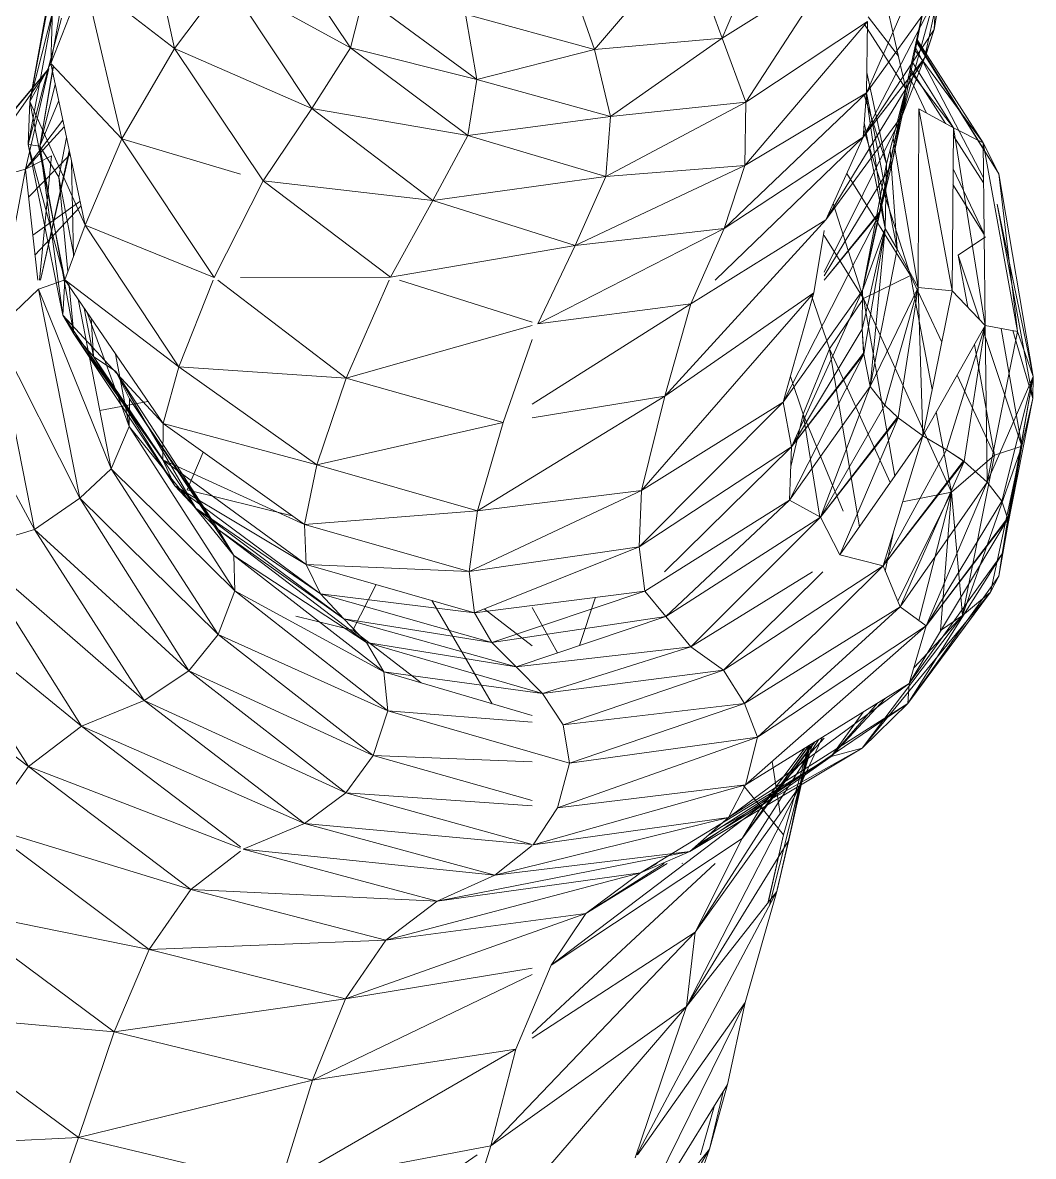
# Model space of a CAD drawing. Header units: millimetres. Extents: x -8591 to 7092, y -1621 to 14390.
# Drawn here: x -4403.46 to -4371.85, y 2694.91 to 2730.36 of the extents above; entities that cross this region are included whole.
import ezdxf

# ---------------------------------------------------------------- set-up
doc = ezdxf.new("R2010")
doc.units = ezdxf.units.MM
doc.layers.add('G-IMPT', color=8, linetype='Continuous', lineweight=9)
doc.layers.add('I-FURN', color=30, linetype='Continuous', lineweight=9)

# ---------------------------------------------------------------- blocks, each defined once
blk = doc.blocks.new('Artificial banana plant 1500mm - Family 4__C1-728657-Begane grond')
at = {"layer": 'G-IMPT'}
for p, q in [((31.182, 73), (33.502, 78.557)), ((31.182, 73), (33.502, 78.557)), ((14.052, 72.681), (13.022, 77.374)), ((14.052, 72.681), (13.022, 77.374)), ((19.552, 72.697), (17.032, 76.474)), ((19.552, 72.697), (17.032, 76.474)), ((10.182, 72.215), (10.902, 76.211)), ((10.182, 72.215), (10.902, 76.211)), ((27.182, 72.65), (30.082, 76.027)), ((27.182, 72.65), (30.082, 76.027)), ((31.182, 73), (30.082, 76.027)), ((31.182, 73), (30.082, 76.027)), ((35.692, 71.296), (37.642, 75.754)), ((35.692, 71.296), (37.642, 75.754)), ((36.812, 70.585), (38.252, 75.825)), ((36.812, 70.585), (38.252, 75.825)), ((38.252, 75.825), (37.512, 72.374)), ((38.252, 75.825), (37.512, 72.374)), ((38.252, 75.825), (37.812, 73.276)), ((38.252, 75.825), (37.812, 73.276)), ((27.182, 72.65), (26.192, 75.505)), ((27.182, 72.65), (26.192, 75.505)), ((34.632, 75.177), (31.182, 73)), ((34.632, 75.177), (31.182, 73)), ((36.922, 71.415), (36.049, 75.293)), ((36.922, 71.415), (36.049, 75.293)), ((10.262, 74.919), (9.522, 71.021)), ((10.262, 74.919), (9.522, 71.021)), ((10.262, 74.897), (9.522, 71.021)), ((10.262, 74.897), (9.522, 71.021)), ((10.262, 74.919), (10.182, 72.215)), ((10.262, 74.919), (10.182, 72.215)), ((10.182, 72.215), (11.232, 74.874)), ((10.182, 72.215), (11.232, 74.874)), ((12.402, 69.854), (11.232, 74.874)), ((12.402, 69.854), (11.232, 74.874)), ((11.232, 74.874), (14.052, 72.681)), ((11.232, 74.874), (14.052, 72.681)), ((14.052, 72.681), (15.672, 74.833)), ((14.052, 72.681), (15.672, 74.833)), ((18.342, 70.803), (15.672, 74.833)), ((18.342, 70.803), (15.672, 74.833)), ((15.672, 74.833), (19.552, 72.697)), ((15.672, 74.833), (19.552, 72.697)), ((31.922, 71), (34.227, 74.553)), ((31.922, 71), (34.227, 74.553)), ((10.132, 74.402), (9.522, 71.021)), ((10.132, 74.402), (9.522, 71.021)), ((19.552, 72.697), (19.962, 74.315)), ((19.552, 72.697), (19.962, 74.315)), ((23.502, 71.712), (19.962, 74.315)), ((23.502, 71.712), (19.962, 74.315)), ((35.592, 69.91), (37.862, 74.295)), ((35.592, 69.91), (37.862, 74.295)), ((37.862, 74.295), (35.692, 71.296)), ((37.862, 74.295), (35.692, 71.296)), ((37.542, 74.236), (36.812, 70.585)), ((37.542, 74.236), (36.812, 70.585)), ((36.922, 71.415), (37.542, 74.236)), ((36.922, 71.415), (37.542, 74.236)), ((37.862, 74.295), (37.812, 73.276)), ((37.862, 74.295), (37.812, 73.276)), ((9.472, 69.678), (10.282, 73.988)), ((9.472, 69.678), (10.282, 73.988)), ((10.282, 73.988), (9.522, 71.021)), ((10.282, 73.988), (9.522, 71.021)), ((23.502, 71.712), (23.152, 73.749)), ((23.502, 71.712), (23.152, 73.749)), ((27.182, 72.65), (23.152, 73.749)), ((27.182, 72.65), (23.152, 73.749)), ((10.512, 73.63), (9.472, 69.678)), ((10.512, 73.63), (9.472, 69.678)), ((31.892, 69.025), (35.722, 73.523)), ((31.892, 69.025), (35.722, 73.523)), ((35.722, 73.523), (31.922, 71)), ((35.722, 73.523), (31.922, 71)), ((35.617, 73.453), (36.922, 71.415)), ((35.617, 73.453), (36.922, 71.415)), ((35.692, 71.296), (35.722, 73.523)), ((35.692, 71.296), (35.722, 73.523)), ((36.692, 72.438), (35.749, 73.666)), ((36.692, 72.438), (35.749, 73.666)), ((35.592, 69.91), (37.812, 73.276)), ((35.592, 69.91), (37.812, 73.276)), ((37.512, 72.374), (37.812, 73.276)), ((37.512, 72.374), (37.812, 73.276)), ((37.812, 73.276), (37.532, 72.409)), ((37.812, 73.276), (37.532, 72.409)), ((12.402, 69.854), (14.052, 72.681)), ((12.402, 69.854), (14.052, 72.681)), ((16.822, 68.545), (14.052, 72.681)), ((16.822, 68.545), (14.052, 72.681)), ((14.052, 72.681), (18.342, 70.803)), ((14.052, 72.681), (18.342, 70.803)), ((18.342, 70.803), (19.552, 72.697)), ((18.342, 70.803), (19.552, 72.697)), ((23.222, 69.963), (19.552, 72.697)), ((23.222, 69.963), (19.552, 72.697)), ((19.552, 72.697), (23.502, 71.712)), ((19.552, 72.697), (23.502, 71.712)), ((31.182, 73), (27.182, 72.65)), ((31.182, 73), (27.182, 72.65)), ((27.692, 70.556), (31.182, 73)), ((27.692, 70.556), (31.182, 73)), ((31.922, 71), (31.182, 73)), ((31.922, 71), (31.182, 73)), ((39.354, 68.631), (37.212, 72.737)), ((39.354, 68.631), (37.212, 72.737)), ((37.247, 72.895), (39.832, 68.765)), ((37.247, 72.895), (39.832, 68.765)), ((39.832, 68.765), (37.255, 72.93)), ((39.832, 68.765), (37.255, 72.93)), ((37.265, 72.977), (39.342, 69.734)), ((37.265, 72.977), (39.342, 69.734)), ((23.502, 71.712), (27.182, 72.65)), ((23.502, 71.712), (27.182, 72.65)), ((27.692, 70.556), (27.182, 72.65)), ((27.692, 70.556), (27.182, 72.65)), ((34.422, 67.318), (37.512, 72.374)), ((34.422, 67.318), (37.512, 72.374)), ((35.592, 69.91), (37.532, 72.409)), ((35.592, 69.91), (37.532, 72.409)), ((37.512, 72.374), (35.592, 69.91)), ((37.512, 72.374), (35.592, 69.91)), ((36.812, 70.585), (37.512, 72.374)), ((36.812, 70.585), (37.512, 72.374)), ((39.342, 69.734), (37.193, 72.65)), ((39.342, 69.734), (37.193, 72.65)), ((37.512, 72.374), (37.532, 72.409)), ((37.512, 72.374), (37.532, 72.409)), ((5.962, 67.135), (10.122, 72.057)), ((5.962, 67.135), (10.122, 72.057)), ((6.712, 67.939), (10.122, 72.057)), ((6.712, 67.939), (10.122, 72.057)), ((7.552, 68.408), (10.122, 72.057)), ((7.552, 68.408), (10.122, 72.057)), ((10.122, 72.057), (9.392, 68.904)), ((10.122, 72.057), (9.392, 68.904)), ((9.522, 71.021), (10.182, 72.215)), ((9.522, 71.021), (10.182, 72.215)), ((10.262, 72.131), (9.842, 69.627)), ((10.262, 72.131), (9.842, 69.627)), ((10.261, 72.131), (9.842, 69.627)), ((10.261, 72.131), (9.842, 69.627)), ((11.252, 67.154), (10.182, 72.215)), ((11.252, 67.154), (10.182, 72.215)), ((10.182, 72.215), (12.402, 69.854)), ((10.182, 72.215), (12.402, 69.854)), ((38.412, 70.197), (37.045, 71.977)), ((38.412, 70.197), (37.045, 71.977)), ((37.064, 72.061), (38.17, 70.33)), ((37.064, 72.061), (38.17, 70.33)), ((37.113, 72.286), (38.412, 70.197)), ((37.113, 72.286), (38.412, 70.197)), ((23.222, 69.963), (23.502, 71.712)), ((23.222, 69.963), (23.502, 71.712)), ((27.692, 70.556), (23.502, 71.712)), ((27.692, 70.556), (23.502, 71.712)), ((36.322, 69.074), (35.701, 71.931)), ((36.322, 69.074), (35.701, 71.931)), ((37.575, 70.656), (37.014, 71.835)), ((37.575, 70.656), (37.014, 71.835)), ((10.321, 71.557), (9.842, 69.627)), ((10.321, 71.557), (9.842, 69.627)), ((31.242, 67.055), (35.692, 71.296)), ((31.242, 67.055), (35.692, 71.296)), ((35.692, 71.296), (31.892, 69.025)), ((35.692, 71.296), (31.892, 69.025)), ((35.572, 65.112), (36.922, 71.415)), ((35.572, 65.112), (36.922, 71.415)), ((35.592, 69.91), (35.692, 71.296)), ((35.592, 69.91), (35.692, 71.296)), ((35.673, 71.296), (36.282, 67.051)), ((35.673, 71.296), (36.282, 67.051)), ((36.652, 66.41), (35.699, 71.296)), ((36.652, 66.41), (35.699, 71.296)), ((36.112, 67.544), (36.922, 71.415)), ((36.112, 67.544), (36.922, 71.415)), ((36.322, 69.074), (36.922, 71.415)), ((36.322, 69.074), (36.922, 71.415)), ((36.482, 69.063), (36.922, 71.415)), ((36.482, 69.063), (36.922, 71.415)), ((36.922, 71.415), (36.812, 70.585)), ((36.922, 71.415), (36.812, 70.585)), ((9.472, 69.678), (9.522, 71.021)), ((9.472, 69.678), (9.522, 71.021)), ((10.622, 65.45), (9.522, 71.021)), ((10.622, 65.45), (9.522, 71.021)), ((9.522, 71.021), (11.252, 67.154)), ((9.522, 71.021), (11.252, 67.154)), ((10.429, 71.049), (9.842, 69.627)), ((10.429, 71.049), (9.842, 69.627)), ((27.542, 68.682), (31.922, 71)), ((27.542, 68.682), (31.922, 71)), ((31.922, 71), (27.692, 70.556)), ((31.922, 71), (27.692, 70.556)), ((31.892, 69.025), (31.922, 71)), ((31.892, 69.025), (31.922, 71)), ((35.609, 71.247), (36.322, 69.074)), ((35.609, 71.247), (36.322, 69.074)), ((16.822, 68.545), (18.342, 70.803)), ((16.822, 68.545), (18.342, 70.803)), ((22.132, 67.926), (18.342, 70.803)), ((22.132, 67.926), (18.342, 70.803)), ((18.342, 70.803), (23.222, 69.963)), ((18.342, 70.803), (23.222, 69.963)), ((23.222, 69.963), (27.692, 70.556)), ((23.222, 69.963), (27.692, 70.556)), ((27.542, 68.682), (27.692, 70.556)), ((27.542, 68.682), (27.692, 70.556)), ((34.366, 65.688), (36.812, 70.585)), ((34.366, 65.688), (36.812, 70.585)), ((36.812, 70.585), (34.422, 67.318)), ((36.812, 70.585), (34.422, 67.318)), ((36.482, 69.063), (36.812, 70.585)), ((36.482, 69.063), (36.812, 70.585)), ((37.332, 70.789), (37.312, 65.201)), ((37.332, 70.789), (37.312, 65.201)), ((38.412, 70.197), (37.332, 70.789)), ((38.412, 70.197), (37.332, 70.789)), ((38.372, 65.104), (37.332, 70.789)), ((38.372, 65.104), (37.332, 70.789)), ((9.392, 68.904), (10.558, 70.437)), ((9.392, 68.904), (10.558, 70.437)), ((9.392, 68.904), (10.602, 70.227)), ((9.392, 68.904), (10.602, 70.227)), ((36.282, 67.051), (35.624, 70.352)), ((36.282, 67.051), (35.624, 70.352)), ((38.412, 70.197), (38.372, 65.104)), ((38.412, 70.197), (38.372, 65.104)), ((39.342, 69.734), (38.412, 70.197)), ((39.342, 69.734), (38.412, 70.197)), ((39.402, 64.014), (38.412, 70.197)), ((39.402, 64.014), (38.412, 70.197)), ((10.432, 68.653), (10.673, 69.894)), ((10.432, 68.653), (10.673, 69.894)), ((11.252, 67.154), (12.402, 69.854)), ((11.252, 67.154), (12.402, 69.854)), ((15.292, 65.52), (12.402, 69.854)), ((15.292, 65.52), (12.402, 69.854)), ((12.402, 69.854), (16.113, 68.755)), ((12.402, 69.854), (16.113, 68.755)), ((22.132, 67.926), (23.222, 69.963)), ((22.132, 67.926), (23.222, 69.963)), ((27.542, 68.682), (23.222, 69.963)), ((27.542, 68.682), (23.222, 69.963)), ((30.965, 65.434), (35.592, 69.91)), ((30.965, 65.434), (35.592, 69.91)), ((35.592, 69.91), (31.242, 67.055)), ((35.592, 69.91), (31.242, 67.055)), ((34.422, 67.318), (35.592, 69.91)), ((34.422, 67.318), (35.592, 69.91)), ((37.072, 65.58), (35.608, 70.133)), ((37.072, 65.58), (35.608, 70.133)), ((37.312, 65.201), (36.528, 69.88)), ((37.312, 65.201), (36.528, 69.88)), ((38.41, 69.955), (39.355, 68.477)), ((38.41, 69.955), (39.355, 68.477)), ((10.562, 64.339), (9.472, 69.678)), ((10.562, 64.339), (9.472, 69.678)), ((9.842, 69.627), (9.472, 69.678)), ((9.842, 69.627), (9.472, 69.678)), ((9.472, 69.678), (10.622, 65.45)), ((9.472, 69.678), (10.622, 65.45)), ((10.432, 68.653), (9.842, 69.627)), ((10.432, 68.653), (9.842, 69.627)), ((10.902, 63.762), (9.842, 69.627)), ((10.902, 63.762), (9.842, 69.627)), ((9.842, 69.627), (10.562, 64.339)), ((9.842, 69.627), (10.562, 64.339)), ((36.434, 69.513), (36.652, 66.41)), ((36.434, 69.513), (36.652, 66.41)), ((39.832, 68.765), (39.342, 69.734)), ((39.832, 68.765), (39.342, 69.734)), ((40.422, 63.834), (39.342, 69.734)), ((40.422, 63.834), (39.342, 69.734)), ((39.342, 69.734), (39.402, 64.014)), ((39.342, 69.734), (39.402, 64.014)), ((10.202, 69.321), (9.392, 68.904)), ((10.202, 69.321), (9.392, 68.904)), ((9.487, 68.035), (10.784, 69.366)), ((9.487, 68.035), (10.784, 69.366)), ((10.202, 69.321), (9.829, 65.434)), ((10.202, 69.321), (9.829, 65.434)), ((10.761, 69.477), (9.864, 65.434)), ((10.761, 69.477), (9.864, 65.434)), ((10.769, 69.44), (9.865, 65.434)), ((10.769, 69.44), (9.865, 65.434)), ((10.832, 69.139), (10.89, 66.175)), ((10.832, 69.139), (10.89, 66.175)), ((7.552, 68.408), (9.392, 68.904)), ((7.552, 68.408), (9.392, 68.904)), ((8.442, 63.861), (9.392, 68.904)), ((8.442, 63.861), (9.392, 68.904)), ((9.392, 68.904), (9.772, 65.434)), ((9.392, 68.904), (9.772, 65.434)), ((26.582, 66.523), (31.892, 69.025)), ((26.582, 66.523), (31.892, 69.025)), ((31.892, 69.025), (27.542, 68.682)), ((31.892, 69.025), (27.542, 68.682)), ((31.242, 67.055), (31.892, 69.025)), ((31.242, 67.055), (31.892, 69.025)), ((36.482, 69.063), (34.366, 65.574)), ((36.482, 69.063), (34.366, 65.574)), ((36.322, 69.074), (35.572, 65.112)), ((36.322, 69.074), (35.572, 65.112)), ((36.482, 69.063), (36.112, 67.544)), ((36.482, 69.063), (36.112, 67.544)), ((36.482, 69.063), (36.112, 67.544)), ((36.482, 69.063), (36.132, 67.607)), ((36.482, 69.063), (36.132, 67.607)), ((36.482, 69.063), (36.132, 67.607)), ((36.282, 67.051), (36.322, 69.074)), ((36.282, 67.051), (36.322, 69.074)), ((39.372, 66.88), (38.402, 68.919)), ((39.372, 66.88), (38.402, 68.919)), ((10.905, 66.217), (10.432, 68.653)), ((10.905, 66.217), (10.432, 68.653)), ((10.432, 68.653), (10.715, 65.703)), ((10.432, 68.653), (10.715, 65.703)), ((15.292, 65.52), (16.822, 68.545)), ((15.292, 65.52), (16.822, 68.545)), ((20.802, 65.526), (16.822, 68.545)), ((20.802, 65.526), (16.822, 68.545)), ((16.822, 68.545), (22.132, 67.926)), ((16.822, 68.545), (22.132, 67.926)), ((22.132, 67.926), (27.542, 68.682)), ((22.132, 67.926), (27.542, 68.682)), ((26.582, 66.523), (27.542, 68.682)), ((26.582, 66.523), (27.542, 68.682)), ((35.076, 68.767), (37.072, 65.58)), ((35.076, 68.767), (37.072, 65.58)), ((38.398, 68.423), (39.372, 66.86)), ((38.398, 68.423), (39.372, 66.86)), ((40.912, 62.425), (39.832, 68.765)), ((40.912, 62.425), (39.832, 68.765)), ((39.832, 68.765), (40.422, 63.834)), ((39.832, 68.765), (40.422, 63.834)), ((9.617, 66.847), (11.095, 67.899)), ((9.617, 66.847), (11.095, 67.899)), ((9.686, 66.215), (11.126, 67.752)), ((9.686, 66.215), (11.126, 67.752)), ((20.802, 65.526), (22.132, 67.926)), ((20.802, 65.526), (22.132, 67.926)), ((26.582, 66.523), (22.132, 67.926)), ((26.582, 66.523), (22.132, 67.926)), ((35.602, 64.864), (34.652, 67.828)), ((35.602, 64.864), (34.652, 67.828)), ((40.892, 61.738), (39.782, 67.809)), ((40.892, 61.738), (39.782, 67.809)), ((39.782, 67.809), (40.912, 62.425)), ((39.782, 67.809), (40.912, 62.425)), ((36.112, 67.544), (33.092, 61.624)), ((36.112, 67.544), (33.092, 61.624)), ((36.132, 67.607), (34.366, 65.437)), ((36.132, 67.607), (34.366, 65.437)), ((36.112, 67.544), (34.366, 65.431)), ((36.112, 67.544), (34.366, 65.431)), ((36.112, 67.544), (35.572, 65.112)), ((36.112, 67.544), (35.572, 65.112)), ((36.112, 67.544), (36.132, 67.607)), ((36.132, 67.607), (36.112, 67.544)), ((36.132, 67.607), (36.112, 67.544)), ((10.622, 65.45), (11.252, 67.154)), ((10.622, 65.45), (11.252, 67.154)), ((14.182, 62.721), (11.252, 67.154)), ((14.182, 62.721), (11.252, 67.154)), ((11.252, 67.154), (15.292, 65.52)), ((11.252, 67.154), (15.292, 65.52)), ((25.412, 64.07), (31.242, 67.055)), ((25.412, 64.07), (31.242, 67.055)), ((31.242, 67.055), (26.582, 66.523)), ((31.242, 67.055), (26.582, 66.523)), ((29.392, 61.805), (34.422, 67.318)), ((29.392, 61.805), (34.422, 67.318)), ((34.422, 67.318), (30.202, 64.696)), ((34.422, 67.318), (30.202, 64.696)), ((30.202, 64.696), (31.242, 67.055)), ((30.202, 64.696), (31.242, 67.055)), ((36.282, 67.051), (35.562, 63.902)), ((36.282, 67.051), (35.562, 63.902)), ((36.282, 67.051), (35.572, 65.112)), ((36.282, 67.051), (35.572, 65.112)), ((36.282, 67.051), (35.612, 63.125)), ((36.282, 67.051), (35.612, 63.125)), ((35.812, 62.113), (36.282, 67.051)), ((35.812, 62.113), (36.282, 67.051)), ((36.652, 66.41), (36.282, 67.051)), ((36.652, 66.41), (36.282, 67.051)), ((34.042, 65.039), (34.366, 66.985)), ((34.042, 65.039), (34.366, 66.985)), ((34.366, 66.83), (35.602, 64.864)), ((34.366, 66.83), (35.602, 64.864)), ((38.562, 66.22), (39.412, 66.795)), ((38.562, 66.22), (39.412, 66.795)), ((20.802, 65.526), (26.582, 66.523)), ((20.802, 65.526), (26.582, 66.523)), ((25.412, 64.07), (26.582, 66.523)), ((25.412, 64.07), (26.582, 66.523)), ((36.652, 66.41), (35.812, 62.113)), ((36.652, 66.41), (35.812, 62.113)), ((37.312, 65.201), (36.652, 66.41)), ((37.312, 65.201), (36.652, 66.41)), ((38.859, 64.589), (38.562, 66.22)), ((38.859, 64.589), (38.562, 66.22)), ((38.562, 66.22), (39.238, 64.188)), ((38.562, 66.22), (39.238, 64.188)), ((9.802, 65.156), (10.596, 65.434)), ((9.802, 65.156), (10.596, 65.434)), ((10.562, 64.339), (10.621, 65.434)), ((10.562, 64.339), (10.621, 65.434)), ((13.692, 60.95), (10.622, 65.45)), ((13.692, 60.95), (10.622, 65.45)), ((10.622, 65.45), (14.182, 62.721)), ((10.622, 65.45), (14.182, 62.721)), ((10.749, 65.353), (10.902, 63.762)), ((10.749, 65.353), (10.902, 63.762)), ((14.182, 62.721), (15.258, 65.434)), ((14.182, 62.721), (15.258, 65.434)), ((19.422, 62.375), (15.405, 65.434)), ((19.422, 62.375), (15.405, 65.434)), ((16.113, 65.521), (20.802, 65.526)), ((16.113, 65.521), (20.802, 65.526)), ((19.422, 62.375), (20.762, 65.434)), ((19.422, 62.375), (20.762, 65.434)), ((25.24, 64.124), (21.091, 65.434)), ((25.24, 64.124), (21.091, 65.434)), ((35.602, 64.864), (37.072, 65.58)), ((35.602, 64.864), (37.072, 65.58)), ((37.746, 62.016), (37.072, 65.58)), ((37.746, 62.016), (37.072, 65.58)), ((37.072, 65.58), (38.046, 63.498)), ((37.072, 65.58), (38.046, 63.498)), ((8.442, 63.861), (9.802, 65.156)), ((8.442, 63.861), (9.802, 65.156)), ((11.092, 58.623), (9.802, 65.156)), ((11.092, 58.623), (9.802, 65.156)), ((9.802, 65.156), (12.072, 59.532)), ((9.802, 65.156), (12.072, 59.532)), ((28.662, 58.863), (34.042, 65.039)), ((28.662, 58.863), (34.042, 65.039)), ((34.042, 65.039), (29.392, 61.805)), ((34.042, 65.039), (29.392, 61.805)), ((35.572, 65.112), (33.092, 61.624)), ((35.572, 65.112), (33.092, 61.624)), ((33.092, 61.624), (34.042, 65.039)), ((33.092, 61.624), (34.042, 65.039)), ((33.352, 60.227), (35.572, 65.112)), ((33.352, 60.227), (35.572, 65.112)), ((34.542, 63.284), (33.968, 64.987)), ((34.542, 63.284), (33.968, 64.987)), ((35.572, 65.112), (35.562, 63.902)), ((35.572, 65.112), (35.562, 63.902)), ((37.312, 65.201), (35.812, 62.113)), ((37.312, 65.201), (35.812, 62.113)), ((37.312, 65.201), (36.272, 61.527)), ((37.312, 65.201), (36.272, 61.527)), ((37.312, 65.201), (36.682, 61.134)), ((37.312, 65.201), (36.682, 61.134)), ((38.372, 65.104), (37.312, 65.201)), ((38.372, 65.104), (37.312, 65.201)), ((37.452, 60.568), (37.312, 65.201)), ((37.452, 60.568), (37.312, 65.201)), ((38.372, 65.104), (37.452, 60.568)), ((38.372, 65.104), (37.452, 60.568)), ((39.402, 64.014), (38.372, 65.104)), ((39.402, 64.014), (38.372, 65.104)), ((12.072, 59.532), (11.038, 64.84)), ((12.072, 59.532), (11.038, 64.84)), ((11.522, 63.044), (11.227, 64.564)), ((11.522, 63.044), (11.227, 64.564)), ((25.24, 61.56), (30.202, 64.696)), ((25.24, 61.56), (30.202, 64.696)), ((30.202, 64.696), (25.412, 64.07)), ((30.202, 64.696), (25.412, 64.07)), ((29.392, 61.805), (30.202, 64.696)), ((29.392, 61.805), (30.202, 64.696)), ((34.542, 63.284), (35.602, 64.864)), ((34.542, 63.284), (35.602, 64.864)), ((36.577, 59.31), (35.602, 64.864)), ((36.577, 59.31), (35.602, 64.864)), ((35.602, 64.864), (38.352, 58.809)), ((35.602, 64.864), (38.352, 58.809)), ((10.902, 63.762), (10.562, 64.339)), ((10.902, 63.762), (10.562, 64.339)), ((13.682, 59.817), (10.562, 64.339)), ((13.682, 59.817), (10.562, 64.339)), ((10.562, 64.339), (13.692, 60.95)), ((10.562, 64.339), (13.692, 60.95)), ((11.307, 64.447), (12.632, 60.863)), ((11.307, 64.447), (12.632, 60.863)), ((11.443, 64.247), (11.522, 63.044)), ((11.443, 64.247), (11.522, 63.044)), ((9.672, 57.64), (8.442, 63.861)), ((9.672, 57.64), (8.442, 63.861)), ((8.442, 63.861), (11.092, 58.623)), ((8.442, 63.861), (11.092, 58.623)), ((19.422, 62.375), (25.24, 64.021)), ((19.422, 62.375), (25.24, 64.021)), ((33.352, 60.227), (35.562, 63.902)), ((33.352, 60.227), (35.562, 63.902)), ((35.612, 63.125), (35.562, 63.902)), ((35.612, 63.125), (35.562, 63.902)), ((35.562, 63.902), (35.602, 63.152)), ((35.562, 63.902), (35.602, 63.152)), ((39.402, 64.014), (37.452, 60.568)), ((39.402, 64.014), (37.452, 60.568)), ((39.402, 64.014), (38.192, 60.127)), ((39.402, 64.014), (38.192, 60.127)), ((39.402, 64.014), (38.752, 59.77)), ((39.402, 64.014), (38.752, 59.77)), ((39.335, 63.896), (40.552, 60.241)), ((39.335, 63.896), (40.552, 60.241)), ((40.422, 63.834), (39.402, 64.014)), ((40.422, 63.834), (39.402, 64.014)), ((39.472, 59.119), (39.402, 64.014)), ((39.472, 59.119), (39.402, 64.014)), ((40.422, 63.834), (39.472, 59.119)), ((40.422, 63.834), (39.472, 59.119)), ((40.552, 60.241), (39.911, 63.924)), ((40.552, 60.241), (39.911, 63.924)), ((40.271, 63.86), (40.892, 61.738)), ((40.271, 63.86), (40.892, 61.738)), ((40.912, 62.425), (40.422, 63.834)), ((40.912, 62.425), (40.422, 63.834)), ((14.062, 59), (10.902, 63.762)), ((14.062, 59), (10.902, 63.762)), ((11.522, 63.044), (10.902, 63.762)), ((11.522, 63.044), (10.902, 63.762)), ((10.902, 63.762), (13.682, 59.817)), ((10.902, 63.762), (13.682, 59.817)), ((24.332, 60.986), (25.24, 63.578)), ((24.332, 60.986), (25.24, 63.578)), ((12.632, 60.863), (12.208, 63.126)), ((12.632, 60.863), (12.208, 63.126)), ((33.282, 58.551), (35.612, 63.125)), ((33.282, 58.551), (35.612, 63.125)), ((33.352, 60.227), (35.602, 63.152)), ((33.352, 60.227), (35.602, 63.152)), ((35.612, 63.125), (33.352, 60.227)), ((35.612, 63.125), (33.352, 60.227)), ((33.712, 61.247), (34.542, 63.284)), ((33.712, 61.247), (34.542, 63.284)), ((35.471, 57.721), (34.542, 63.284)), ((35.471, 57.721), (34.542, 63.284)), ((34.542, 63.284), (36.437, 59.109)), ((34.542, 63.284), (36.437, 59.109)), ((35.612, 63.125), (35.602, 63.152)), ((35.612, 63.125), (35.602, 63.152)), ((35.812, 62.113), (35.612, 63.125)), ((35.812, 62.113), (35.612, 63.125)), ((39.702, 59.96), (39.07, 63.428)), ((39.702, 59.96), (39.07, 63.428)), ((12.212, 62.577), (11.522, 63.044)), ((12.212, 62.577), (11.522, 63.044)), ((14.722, 58.309), (11.522, 63.044)), ((14.722, 58.309), (11.522, 63.044)), ((11.522, 63.044), (14.062, 59)), ((11.522, 63.044), (14.062, 59)), ((6.987, 62.583), (9.672, 57.64)), ((6.987, 62.583), (9.672, 57.64)), ((12.642, 61.724), (12.212, 62.577)), ((12.642, 61.724), (12.212, 62.577)), ((15.412, 57.635), (12.212, 62.577)), ((15.412, 57.635), (12.212, 62.577)), ((12.212, 62.577), (14.722, 58.309)), ((12.212, 62.577), (14.722, 58.309)), ((13.692, 60.95), (14.182, 62.721)), ((13.692, 60.95), (14.182, 62.721)), ((18.502, 59.658), (14.182, 62.721)), ((18.502, 59.658), (14.182, 62.721)), ((14.182, 62.721), (19.422, 62.375)), ((14.182, 62.721), (19.422, 62.375)), ((33.712, 61.247), (33.313, 62.419)), ((33.712, 61.247), (33.313, 62.419)), ((38.528, 62.469), (39.702, 59.96)), ((38.528, 62.469), (39.702, 59.96)), ((40.912, 62.425), (39.472, 59.119)), ((40.912, 62.425), (39.472, 59.119)), ((40.912, 62.425), (39.932, 58.524)), ((40.912, 62.425), (39.932, 58.524)), ((39.942, 56.881), (40.912, 62.425)), ((39.942, 56.881), (40.912, 62.425)), ((40.912, 62.425), (40.112, 57.972)), ((40.912, 62.425), (40.112, 57.972)), ((40.892, 61.738), (40.912, 62.425)), ((40.892, 61.738), (40.912, 62.425)), ((18.502, 59.658), (19.422, 62.375)), ((18.502, 59.658), (19.422, 62.375)), ((24.332, 60.986), (19.422, 62.375)), ((24.332, 60.986), (19.422, 62.375)), ((35.812, 62.113), (33.282, 58.551)), ((35.812, 62.113), (33.282, 58.551)), ((34.252, 58.026), (35.812, 62.113)), ((34.252, 58.026), (35.812, 62.113)), ((35.812, 62.113), (36.272, 61.527)), ((35.812, 62.113), (36.272, 61.527)), ((12.632, 60.863), (12.642, 61.724)), ((12.632, 60.863), (12.642, 61.724)), ((15.902, 56.828), (12.642, 61.724)), ((15.902, 56.828), (12.642, 61.724)), ((12.642, 61.724), (15.412, 57.635)), ((12.642, 61.724), (15.412, 57.635)), ((23.532, 58.221), (29.392, 61.805)), ((23.532, 58.221), (29.392, 61.805)), ((29.392, 61.805), (25.24, 61.133)), ((29.392, 61.805), (25.24, 61.133)), ((28.662, 58.863), (29.392, 61.805)), ((28.662, 58.863), (29.392, 61.805)), ((40.892, 61.738), (39.942, 56.881)), ((40.892, 61.738), (39.942, 56.881)), ((40.552, 60.241), (40.892, 61.738)), ((40.552, 60.241), (40.892, 61.738)), ((11.717, 61.355), (13.222, 61.64)), ((11.717, 61.355), (13.222, 61.64)), ((28.582, 57.092), (33.092, 61.624)), ((28.582, 57.092), (33.092, 61.624)), ((33.092, 61.624), (28.662, 58.863)), ((33.092, 61.624), (28.662, 58.863)), ((33.352, 60.227), (33.092, 61.624)), ((33.352, 60.227), (33.092, 61.624)), ((34.252, 58.026), (36.272, 61.527)), ((34.252, 58.026), (36.272, 61.527)), ((36.682, 61.134), (36.272, 61.527)), ((36.682, 61.134), (36.272, 61.527)), ((36.272, 61.527), (36.662, 61.148)), ((36.272, 61.527), (36.662, 61.148)), ((18.502, 59.658), (24.332, 60.986)), ((18.502, 59.658), (24.332, 60.986)), ((23.532, 58.221), (24.332, 60.986)), ((23.532, 58.221), (24.332, 60.986)), ((33.326, 59.604), (33.712, 61.247)), ((33.326, 59.604), (33.712, 61.247)), ((34.237, 58.026), (33.712, 61.247)), ((34.237, 58.026), (33.712, 61.247)), ((33.712, 61.247), (34.969, 58.214)), ((33.712, 61.247), (34.969, 58.214)), ((34.252, 58.026), (36.662, 61.148)), ((34.252, 58.026), (36.662, 61.148)), ((36.682, 61.134), (34.252, 58.026)), ((36.682, 61.134), (34.252, 58.026)), ((34.862, 56.845), (36.682, 61.134)), ((34.862, 56.845), (36.682, 61.134)), ((36.682, 61.134), (36.662, 61.148)), ((36.682, 61.134), (36.662, 61.148)), ((37.452, 60.568), (36.682, 61.134)), ((37.452, 60.568), (36.682, 61.134)), ((38.352, 58.809), (37.877, 61.32)), ((38.352, 58.809), (37.877, 61.32)), ((12.072, 59.532), (12.632, 60.863)), ((12.072, 59.532), (12.632, 60.863)), ((15.942, 55.719), (12.632, 60.863)), ((15.942, 55.719), (12.632, 60.863)), ((12.632, 60.863), (15.902, 56.828)), ((12.632, 60.863), (15.902, 56.828)), ((13.682, 59.817), (13.692, 60.95)), ((13.682, 59.817), (13.692, 60.95)), ((18.112, 57.793), (13.692, 60.95)), ((18.112, 57.793), (13.692, 60.95)), ((13.692, 60.95), (18.502, 59.658)), ((13.692, 60.95), (18.502, 59.658)), ((37.452, 60.568), (34.862, 56.845)), ((37.452, 60.568), (34.862, 56.845)), ((36.212, 56.507), (37.452, 60.568)), ((36.212, 56.507), (37.452, 60.568)), ((37.452, 60.568), (38.192, 60.127)), ((37.452, 60.568), (38.192, 60.127)), ((14.452, 58.881), (14.944, 60.056)), ((14.452, 58.881), (14.944, 60.056)), ((33.352, 60.227), (28.582, 57.092)), ((33.352, 60.227), (28.582, 57.092)), ((29.374, 56.316), (33.352, 60.227)), ((29.374, 56.316), (33.352, 60.227)), ((33.282, 58.551), (33.352, 60.227)), ((33.282, 58.551), (33.352, 60.227)), ((36.212, 56.507), (38.192, 60.127)), ((36.212, 56.507), (38.192, 60.127)), ((38.752, 59.77), (38.192, 60.127)), ((38.752, 59.77), (38.192, 60.127)), ((38.192, 60.127), (38.732, 59.785)), ((38.192, 60.127), (38.732, 59.785)), ((38.352, 58.809), (39.702, 59.96)), ((38.352, 58.809), (39.702, 59.96)), ((38.692, 54.949), (40.552, 60.241)), ((38.692, 54.949), (40.552, 60.241)), ((39.702, 59.96), (38.692, 54.949)), ((39.702, 59.96), (38.692, 54.949)), ((40.552, 60.241), (39.572, 55.683)), ((40.552, 60.241), (39.572, 55.683)), ((39.702, 59.96), (40.552, 60.241)), ((39.702, 59.96), (40.552, 60.241)), ((40.552, 60.241), (39.832, 56.183)), ((40.552, 60.241), (39.832, 56.183)), ((40.552, 60.241), (39.942, 56.881)), ((40.552, 60.241), (39.942, 56.881)), ((14.062, 59), (13.682, 59.817)), ((14.062, 59), (13.682, 59.817)), ((18.172, 56.542), (13.682, 59.817)), ((18.172, 56.542), (13.682, 59.817)), ((13.682, 59.817), (18.112, 57.793)), ((13.682, 59.817), (18.112, 57.793)), ((18.112, 57.793), (18.502, 59.658)), ((18.112, 57.793), (18.502, 59.658)), ((23.532, 58.221), (18.502, 59.658)), ((23.532, 58.221), (18.502, 59.658)), ((36.212, 56.507), (38.732, 59.785)), ((36.212, 56.507), (38.732, 59.785)), ((38.752, 59.77), (36.212, 56.507)), ((38.752, 59.77), (36.212, 56.507)), ((36.752, 55.218), (38.752, 59.77)), ((36.752, 55.218), (38.752, 59.77)), ((38.752, 59.77), (38.732, 59.785)), ((38.752, 59.77), (38.732, 59.785)), ((39.472, 59.119), (38.752, 59.77)), ((39.472, 59.119), (38.752, 59.77)), ((11.092, 58.623), (12.072, 59.532)), ((11.092, 58.623), (12.072, 59.532)), ((15.412, 54.354), (12.072, 59.532)), ((15.412, 54.354), (12.072, 59.532)), ((12.072, 59.532), (15.942, 55.719)), ((12.072, 59.532), (15.942, 55.719)), ((14.722, 58.309), (14.062, 59)), ((14.722, 58.309), (14.062, 59)), ((18.622, 55.622), (14.062, 59)), ((18.622, 55.622), (14.062, 59)), ((14.062, 59), (18.172, 56.542)), ((14.062, 59), (18.172, 56.542)), ((14.452, 58.881), (17.731, 58.066)), ((14.452, 58.881), (17.731, 58.066)), ((23.262, 56.322), (28.662, 58.863)), ((23.262, 56.322), (28.662, 58.863)), ((28.662, 58.863), (23.532, 58.221)), ((28.662, 58.863), (23.532, 58.221)), ((28.582, 57.092), (28.662, 58.863)), ((28.582, 57.092), (28.662, 58.863)), ((39.472, 59.119), (36.752, 55.218)), ((39.472, 59.119), (36.752, 55.218)), ((37.562, 54.621), (39.472, 59.119)), ((37.562, 54.621), (39.472, 59.119)), ((39.472, 59.119), (39.932, 58.524)), ((39.472, 59.119), (39.932, 58.524)), ((9.672, 57.64), (11.092, 58.623)), ((9.672, 57.64), (11.092, 58.623)), ((14.502, 53.219), (11.092, 58.623)), ((14.502, 53.219), (11.092, 58.623)), ((11.092, 58.623), (15.412, 54.354)), ((11.092, 58.623), (15.412, 54.354)), ((33.282, 58.551), (28.762, 55.714)), ((33.282, 58.551), (28.762, 55.714)), ((29.422, 54.913), (33.282, 58.551)), ((29.422, 54.913), (33.282, 58.551)), ((34.252, 58.026), (33.282, 58.551)), ((34.252, 58.026), (33.282, 58.551)), ((36.677, 55.397), (38.352, 58.809)), ((36.677, 55.397), (38.352, 58.809)), ((36.821, 58.501), (38.352, 58.809)), ((36.821, 58.501), (38.352, 58.809)), ((37.333, 54.79), (38.352, 58.809)), ((37.333, 54.79), (38.352, 58.809)), ((37.562, 54.621), (39.932, 58.524)), ((37.562, 54.621), (39.932, 58.524)), ((38.012, 54.477), (38.352, 58.809)), ((38.012, 54.477), (38.352, 58.809)), ((38.352, 58.809), (38.692, 54.949)), ((38.352, 58.809), (38.692, 54.949)), ((40.112, 57.972), (39.932, 58.524)), ((40.112, 57.972), (39.932, 58.524)), ((39.932, 58.524), (40.102, 57.995)), ((39.932, 58.524), (40.102, 57.995)), ((15.412, 57.635), (14.722, 58.309)), ((15.412, 57.635), (14.722, 58.309)), ((19.352, 54.841), (14.722, 58.309)), ((19.352, 54.841), (14.722, 58.309)), ((14.722, 58.309), (18.622, 55.622)), ((14.722, 58.309), (18.622, 55.622)), ((18.112, 57.793), (23.532, 58.221)), ((18.112, 57.793), (23.532, 58.221)), ((23.262, 56.322), (23.532, 58.221)), ((23.262, 56.322), (23.532, 58.221)), ((18.172, 56.542), (18.112, 57.793)), ((18.172, 56.542), (18.112, 57.793)), ((23.262, 56.322), (18.112, 57.793)), ((23.262, 56.322), (18.112, 57.793)), ((34.252, 58.026), (29.422, 54.913)), ((34.252, 58.026), (29.422, 54.913)), ((30.202, 53.972), (34.252, 58.026)), ((30.202, 53.972), (34.252, 58.026)), ((34.862, 56.845), (34.252, 58.026)), ((34.862, 56.845), (34.252, 58.026)), ((37.032, 52.819), (40.112, 57.972)), ((37.032, 52.819), (40.112, 57.972)), ((37.562, 54.621), (40.102, 57.995)), ((37.562, 54.621), (40.102, 57.995)), ((40.112, 57.972), (37.562, 54.621)), ((40.112, 57.972), (37.562, 54.621)), ((39.942, 56.881), (40.112, 57.972)), ((39.942, 56.881), (40.112, 57.972)), ((40.112, 57.972), (40.102, 57.995)), ((40.112, 57.972), (40.102, 57.995)), ((7.652, 57.025), (9.672, 57.64)), ((7.652, 57.025), (9.672, 57.64)), ((13.102, 52.292), (9.672, 57.64)), ((13.102, 52.292), (9.672, 57.64)), ((9.672, 57.64), (14.502, 53.219)), ((9.672, 57.64), (14.502, 53.219)), ((15.902, 56.828), (15.412, 57.635)), ((15.902, 56.828), (15.412, 57.635)), ((20.052, 54.109), (15.412, 57.635)), ((20.052, 54.109), (15.412, 57.635)), ((15.412, 57.635), (19.352, 54.841)), ((15.412, 57.635), (19.352, 54.841)), ((36.534, 57.561), (36.283, 56.337)), ((36.534, 57.561), (36.283, 56.337)), ((28.582, 57.092), (23.262, 56.322)), ((28.582, 57.092), (23.262, 56.322)), ((23.432, 55.037), (28.582, 57.092)), ((23.432, 55.037), (28.582, 57.092)), ((28.762, 55.714), (28.582, 57.092)), ((28.762, 55.714), (28.582, 57.092)), ((11.142, 51.492), (7.652, 57.025)), ((11.142, 51.492), (7.652, 57.025)), ((7.652, 57.025), (13.102, 52.292)), ((7.652, 57.025), (13.102, 52.292)), ((15.942, 55.719), (15.902, 56.828)), ((15.942, 55.719), (15.902, 56.828)), ((20.602, 53.183), (15.902, 56.828)), ((20.602, 53.183), (15.902, 56.828)), ((15.902, 56.828), (20.052, 54.109)), ((15.902, 56.828), (20.052, 54.109)), ((36.212, 56.507), (34.862, 56.845)), ((36.212, 56.507), (34.862, 56.845)), ((36.992, 52.197), (39.942, 56.881)), ((36.992, 52.197), (39.942, 56.881)), ((39.942, 56.881), (37.032, 52.819)), ((39.942, 56.881), (37.032, 52.819)), ((39.942, 56.881), (39.832, 56.183)), ((39.942, 56.881), (39.832, 56.183)), ((18.622, 55.622), (18.172, 56.542)), ((18.622, 55.622), (18.172, 56.542)), ((23.432, 55.037), (18.172, 56.542)), ((23.432, 55.037), (18.172, 56.542)), ((18.172, 56.542), (23.262, 56.322)), ((18.172, 56.542), (23.262, 56.322)), ((36.212, 56.507), (31.222, 53.243)), ((36.212, 56.507), (31.222, 53.243)), ((31.882, 52.197), (36.212, 56.507)), ((31.882, 52.197), (36.212, 56.507)), ((36.752, 55.218), (36.212, 56.507)), ((36.752, 55.218), (36.212, 56.507)), ((23.432, 55.037), (23.262, 56.322)), ((23.432, 55.037), (23.262, 56.322)), ((34.003, 56.316), (30.202, 53.972)), ((34.003, 56.316), (30.202, 53.972)), ((31.222, 53.243), (34.327, 56.316)), ((31.222, 53.243), (34.327, 56.316)), ((36.992, 52.197), (39.832, 56.183)), ((36.992, 52.197), (39.832, 56.183)), ((39.572, 55.683), (39.832, 56.183)), ((39.572, 55.683), (39.832, 56.183)), ((39.832, 56.183), (39.582, 55.701)), ((39.832, 56.183), (39.582, 55.701)), ((15.412, 54.354), (15.942, 55.719)), ((15.412, 54.354), (15.942, 55.719)), ((20.722, 51.966), (15.942, 55.719)), ((20.722, 51.966), (15.942, 55.719)), ((15.942, 55.719), (20.602, 53.183)), ((15.942, 55.719), (20.602, 53.183)), ((19.632, 54.489), (20.357, 55.917)), ((19.632, 54.489), (20.357, 55.917)), ((28.762, 55.714), (23.432, 55.037)), ((28.762, 55.714), (23.432, 55.037)), ((23.972, 54.105), (28.762, 55.714)), ((23.972, 54.105), (28.762, 55.714)), ((29.422, 54.913), (28.762, 55.714)), ((29.422, 54.913), (28.762, 55.714)), ((35.562, 50.797), (39.572, 55.683)), ((35.562, 50.797), (39.572, 55.683)), ((36.992, 52.197), (39.582, 55.701)), ((36.992, 52.197), (39.582, 55.701)), ((39.572, 55.683), (36.992, 52.197)), ((39.572, 55.683), (36.992, 52.197)), ((38.692, 54.949), (39.572, 55.683)), ((38.692, 54.949), (39.572, 55.683)), ((39.572, 55.683), (39.582, 55.701)), ((39.572, 55.683), (39.582, 55.701)), ((9.482, 50.227), (6.032, 55.643)), ((9.482, 50.227), (6.032, 55.643)), ((6.032, 55.643), (11.142, 51.492)), ((6.032, 55.643), (11.142, 51.492)), ((19.352, 54.841), (18.622, 55.622)), ((19.352, 54.841), (18.622, 55.622)), ((23.972, 54.105), (18.622, 55.622)), ((23.972, 54.105), (18.622, 55.622)), ((18.622, 55.622), (23.432, 55.037)), ((18.622, 55.622), (23.432, 55.037)), ((23.988, 52.187), (22.099, 55.419)), ((23.988, 52.187), (22.099, 55.419)), ((26.717, 54.011), (27.219, 55.518)), ((26.717, 54.011), (27.219, 55.518)), ((23.972, 54.105), (23.432, 55.037)), ((23.972, 54.105), (23.432, 55.037)), ((23.737, 55.159), (25.24, 54)), ((23.737, 55.159), (25.24, 54)), ((26.029, 53.781), (25.24, 55.195)), ((26.029, 53.781), (25.24, 55.195)), ((36.752, 55.218), (31.882, 52.197)), ((36.752, 55.218), (31.882, 52.197)), ((32.282, 51.147), (36.752, 55.218)), ((32.282, 51.147), (36.752, 55.218)), ((37.562, 54.621), (36.752, 55.218)), ((37.562, 54.621), (36.752, 55.218)), ((17.848, 54.931), (19.632, 54.489)), ((17.848, 54.931), (19.632, 54.489)), ((20.052, 54.109), (19.352, 54.841)), ((20.052, 54.109), (19.352, 54.841)), ((24.732, 53.348), (19.352, 54.841)), ((24.732, 53.348), (19.352, 54.841)), ((19.352, 54.841), (23.972, 54.105)), ((19.352, 54.841), (23.972, 54.105)), ((29.422, 54.913), (23.972, 54.105)), ((29.422, 54.913), (23.972, 54.105)), ((24.732, 53.348), (29.422, 54.913)), ((24.732, 53.348), (29.422, 54.913)), ((30.202, 53.972), (29.422, 54.913)), ((30.202, 53.972), (29.422, 54.913)), ((31.912, 49.655), (37.562, 54.621)), ((31.912, 49.655), (37.562, 54.621)), ((37.562, 54.621), (32.282, 51.147)), ((37.562, 54.621), (32.282, 51.147)), ((38.692, 54.949), (35.562, 50.797)), ((38.692, 54.949), (35.562, 50.797)), ((37.032, 52.819), (37.562, 54.621)), ((37.032, 52.819), (37.562, 54.621)), ((37.18, 53.322), (38.692, 54.949)), ((37.18, 53.322), (38.692, 54.949)), ((38.012, 54.477), (38.692, 54.949)), ((38.012, 54.477), (38.692, 54.949)), ((14.502, 53.219), (15.412, 54.354)), ((14.502, 53.219), (15.412, 54.354)), ((20.262, 50.57), (15.412, 54.354)), ((20.262, 50.57), (15.412, 54.354)), ((15.412, 54.354), (20.722, 51.966)), ((15.412, 54.354), (20.722, 51.966)), ((19.632, 54.489), (21.763, 52.842)), ((19.632, 54.489), (21.763, 52.842)), ((4.662, 53.898), (9.482, 50.227)), ((4.662, 53.898), (9.482, 50.227)), ((20.602, 53.183), (20.052, 54.109)), ((20.602, 53.183), (20.052, 54.109)), ((25.562, 52.505), (20.052, 54.109)), ((25.562, 52.505), (20.052, 54.109)), ((20.052, 54.109), (24.732, 53.348)), ((20.052, 54.109), (24.732, 53.348)), ((24.732, 53.348), (23.972, 54.105)), ((24.732, 53.348), (23.972, 54.105)), ((30.202, 53.972), (24.732, 53.348)), ((30.202, 53.972), (24.732, 53.348)), ((25.562, 52.505), (30.202, 53.972)), ((25.562, 52.505), (30.202, 53.972)), ((31.222, 53.243), (30.202, 53.972)), ((31.222, 53.243), (30.202, 53.972)), ((13.102, 52.292), (14.502, 53.219)), ((13.102, 52.292), (14.502, 53.219)), ((19.412, 49.408), (14.502, 53.219)), ((19.412, 49.408), (14.502, 53.219)), ((14.502, 53.219), (20.262, 50.57)), ((14.502, 53.219), (20.262, 50.57)), ((20.722, 51.966), (20.602, 53.183)), ((20.722, 51.966), (20.602, 53.183)), ((25.24, 51.819), (20.602, 53.183)), ((25.24, 51.819), (20.602, 53.183)), ((20.602, 53.183), (25.562, 52.505)), ((20.602, 53.183), (25.562, 52.505)), ((25.562, 52.505), (24.732, 53.348)), ((25.562, 52.505), (24.732, 53.348)), ((31.222, 53.243), (25.562, 52.505)), ((31.222, 53.243), (25.562, 52.505)), ((26.202, 51.535), (31.222, 53.243)), ((26.202, 51.535), (31.222, 53.243)), ((31.882, 52.197), (31.222, 53.243)), ((31.882, 52.197), (31.222, 53.243)), ((26.202, 51.535), (25.562, 52.505)), ((26.202, 51.535), (25.562, 52.505)), ((31.382, 48.634), (37.032, 52.819)), ((31.382, 48.634), (37.032, 52.819)), ((37.032, 52.819), (31.912, 49.655)), ((37.032, 52.819), (31.912, 49.655)), ((36.992, 52.197), (37.032, 52.819)), ((36.992, 52.197), (37.032, 52.819)), ((11.142, 51.492), (13.102, 52.292)), ((11.142, 51.492), (13.102, 52.292)), ((18.112, 48.45), (13.102, 52.292)), ((18.112, 48.45), (13.102, 52.292)), ((13.102, 52.292), (19.412, 49.408)), ((13.102, 52.292), (19.412, 49.408)), ((31.882, 52.197), (26.202, 51.535)), ((31.882, 52.197), (26.202, 51.535)), ((26.402, 50.328), (31.882, 52.197)), ((26.402, 50.328), (31.882, 52.197)), ((30.172, 47.565), (36.992, 52.197)), ((30.172, 47.565), (36.992, 52.197)), ((36.992, 52.197), (31.382, 48.634)), ((36.992, 52.197), (31.382, 48.634)), ((32.282, 51.147), (31.882, 52.197)), ((32.282, 51.147), (31.882, 52.197)), ((34.592, 50.539), (36.28, 52.354)), ((34.592, 50.539), (36.28, 52.354)), ((36.039, 52.205), (34.592, 50.539)), ((36.039, 52.205), (34.592, 50.539)), ((35.562, 50.797), (36.992, 52.197)), ((35.562, 50.797), (36.992, 52.197)), ((20.262, 50.57), (20.722, 51.966)), ((20.262, 50.57), (20.722, 51.966)), ((26.402, 50.328), (20.722, 51.966)), ((26.402, 50.328), (20.722, 51.966)), ((20.722, 51.966), (25.24, 51.611)), ((20.722, 51.966), (25.24, 51.611)), ((35.591, 51.928), (34.592, 50.539)), ((35.591, 51.928), (34.592, 50.539)), ((35.577, 51.92), (34.592, 50.539)), ((35.577, 51.92), (34.592, 50.539)), ((9.482, 50.227), (11.142, 51.492)), ((9.482, 50.227), (11.142, 51.492)), ((16.113, 47.711), (11.142, 51.492)), ((16.113, 47.711), (11.142, 51.492)), ((11.142, 51.492), (18.112, 48.45)), ((11.142, 51.492), (18.112, 48.45)), ((26.402, 50.328), (26.202, 51.535)), ((26.402, 50.328), (26.202, 51.535)), ((26.032, 48.936), (32.282, 51.147)), ((26.032, 48.936), (32.282, 51.147)), ((32.282, 51.147), (26.402, 50.328)), ((32.282, 51.147), (26.402, 50.328)), ((30.332, 45.047), (34.188, 51.061)), ((30.332, 45.047), (34.188, 51.061)), ((31.912, 49.655), (32.282, 51.147)), ((31.912, 49.655), (32.282, 51.147)), ((34.366, 51.114), (32.442, 49.028)), ((34.366, 51.114), (32.442, 49.028)), ((33.612, 49.612), (34.321, 51.144)), ((33.612, 49.612), (34.321, 51.144)), ((35.562, 50.797), (30.172, 47.565)), ((35.562, 50.797), (30.172, 47.565)), ((30.82, 48.138), (35.562, 50.797)), ((30.82, 48.138), (35.562, 50.797)), ((34.074, 50.991), (31.802, 47.976)), ((34.074, 50.991), (31.802, 47.976)), ((31.802, 47.976), (34.061, 50.983)), ((31.802, 47.976), (34.061, 50.983)), ((31.802, 47.976), (33.901, 50.884)), ((31.802, 47.976), (33.901, 50.884)), ((31.802, 47.976), (33.893, 50.879)), ((31.802, 47.976), (33.893, 50.879)), ((33.768, 50.802), (32.442, 49.028)), ((33.768, 50.802), (32.442, 49.028)), ((32.664, 45.889), (33.918, 50.895)), ((32.664, 45.889), (33.918, 50.895)), ((32.892, 46.317), (33.936, 50.906)), ((32.892, 46.317), (33.936, 50.906)), ((33.102, 48.092), (33.892, 50.879)), ((33.102, 48.092), (33.892, 50.879)), ((33.262, 47.919), (33.937, 50.906)), ((33.262, 47.919), (33.937, 50.906)), ((33.612, 49.612), (34.012, 50.953)), ((33.612, 49.612), (34.012, 50.953)), ((33.924, 50.898), (33.612, 49.612)), ((33.924, 50.898), (33.612, 49.612)), ((33.893, 50.879), (33.612, 49.612)), ((33.893, 50.879), (33.612, 49.612)), ((34.592, 50.539), (35.562, 50.797)), ((34.592, 50.539), (35.562, 50.797)), ((19.412, 49.408), (20.262, 50.57)), ((19.412, 49.408), (20.262, 50.57)), ((25.24, 49.161), (20.262, 50.57)), ((25.24, 49.161), (20.262, 50.57)), ((20.262, 50.57), (25.24, 50.373)), ((20.262, 50.57), (25.24, 50.373)), ((34.592, 50.539), (28.622, 46.905)), ((34.592, 50.539), (28.622, 46.905)), ((30.783, 48.105), (34.592, 50.539)), ((30.783, 48.105), (34.592, 50.539)), ((32.442, 49.028), (34.592, 50.539)), ((32.442, 49.028), (34.592, 50.539)), ((32.997, 48.757), (32.741, 50.384)), ((32.997, 48.757), (32.741, 50.384)), ((8.142, 48.344), (9.482, 50.227)), ((8.142, 48.344), (9.482, 50.227)), ((14.562, 46.382), (9.482, 50.227)), ((14.562, 46.382), (9.482, 50.227)), ((9.482, 50.227), (16.113, 47.677)), ((9.482, 50.227), (16.113, 47.677)), ((26.032, 48.936), (26.402, 50.328)), ((26.032, 48.936), (26.402, 50.328)), ((25.272, 47.78), (31.912, 49.655)), ((25.272, 47.78), (31.912, 49.655)), ((31.912, 49.655), (26.032, 48.936)), ((31.912, 49.655), (26.032, 48.936)), ((31.382, 48.634), (31.912, 49.655)), ((31.382, 48.634), (31.912, 49.655)), ((31.842, 49.647), (33.102, 48.092)), ((31.842, 49.647), (33.102, 48.092)), ((18.112, 48.45), (19.412, 49.408)), ((18.112, 48.45), (19.412, 49.408)), ((25.24, 47.789), (19.412, 49.408)), ((25.24, 47.789), (19.412, 49.408)), ((19.412, 49.408), (25.24, 48.993)), ((19.412, 49.408), (25.24, 48.993)), ((30.062, 42.722), (33.612, 49.612)), ((30.062, 42.722), (33.612, 49.612)), ((33.612, 49.612), (30.332, 45.047)), ((33.612, 49.612), (30.332, 45.047)), ((33.262, 47.919), (33.612, 49.612)), ((33.262, 47.919), (33.612, 49.612)), ((25.272, 47.78), (26.032, 48.936)), ((25.272, 47.78), (26.032, 48.936)), ((25.832, 44.014), (32.442, 49.028)), ((25.832, 44.014), (32.442, 49.028)), ((32.442, 49.028), (30.426, 47.79)), ((32.442, 49.028), (30.426, 47.79)), ((31.802, 47.976), (32.442, 49.028)), ((31.802, 47.976), (32.442, 49.028)), ((24.072, 46.824), (31.382, 48.634)), ((24.072, 46.824), (31.382, 48.634)), ((31.382, 48.634), (25.272, 47.78)), ((31.382, 48.634), (25.272, 47.78)), ((30.172, 47.565), (31.382, 48.634)), ((30.172, 47.565), (31.382, 48.634)), ((13.262, 44.504), (8.142, 48.344)), ((13.262, 44.504), (8.142, 48.344)), ((8.142, 48.344), (14.562, 46.382)), ((8.142, 48.344), (14.562, 46.382)), ((16.202, 47.643), (18.112, 48.45)), ((16.202, 47.643), (18.112, 48.45)), ((24.072, 46.824), (18.112, 48.45)), ((24.072, 46.824), (18.112, 48.45)), ((18.112, 48.45), (25.24, 47.783)), ((18.112, 48.45), (25.24, 47.783)), ((31.802, 47.976), (25.832, 44.014)), ((31.802, 47.976), (25.832, 44.014)), ((33.262, 47.919), (30.062, 42.722)), ((33.262, 47.919), (30.062, 42.722)), ((30.332, 45.047), (31.802, 47.976)), ((30.332, 45.047), (31.802, 47.976)), ((32.608, 45.956), (33.102, 48.092)), ((32.608, 45.956), (33.102, 48.092)), ((33.102, 48.092), (32.616, 45.966)), ((33.102, 48.092), (32.616, 45.966)), ((33.262, 47.919), (32.892, 46.317)), ((33.262, 47.919), (32.892, 46.317)), ((33.262, 47.919), (32.892, 46.317)), ((33.262, 47.919), (32.902, 46.384)), ((33.262, 47.919), (32.902, 46.384)), ((33.262, 47.919), (32.902, 46.384)), ((14.562, 46.382), (16.113, 47.575)), ((14.562, 46.382), (16.113, 47.575)), ((22.262, 46.021), (16.202, 47.643)), ((22.262, 46.021), (16.202, 47.643)), ((16.202, 47.643), (24.072, 46.824)), ((16.202, 47.643), (24.072, 46.824)), ((22.262, 46.021), (30.172, 47.565)), ((22.262, 46.021), (30.172, 47.565)), ((24.072, 46.824), (25.24, 47.755)), ((24.072, 46.824), (25.24, 47.755)), ((30.172, 47.565), (24.072, 46.824)), ((30.172, 47.565), (24.072, 46.824)), ((28.622, 46.905), (30.172, 47.565)), ((28.622, 46.905), (30.172, 47.565)), ((25.24, 41.875), (30.964, 47.197)), ((25.24, 41.875), (30.964, 47.197)), ((29.46, 47.197), (26.912, 45.632)), ((29.46, 47.197), (26.912, 45.632)), ((26.912, 45.632), (29.361, 47.197)), ((26.912, 45.632), (29.361, 47.197)), ((28.622, 46.905), (29.142, 47.197)), ((28.622, 46.905), (29.142, 47.197)), ((29.93, 47.197), (29.932, 47.201)), ((29.93, 47.197), (29.932, 47.201)), ((29.932, 47.201), (29.933, 47.197)), ((29.932, 47.201), (29.933, 47.197)), ((29.932, 47.201), (29.935, 47.197)), ((29.932, 47.201), (29.935, 47.197)), ((20.662, 44.798), (28.622, 46.905)), ((20.662, 44.798), (28.622, 46.905)), ((28.622, 46.905), (22.262, 46.021)), ((28.622, 46.905), (22.262, 46.021)), ((22.262, 46.021), (24.072, 46.824)), ((22.262, 46.021), (24.072, 46.824)), ((26.912, 45.632), (28.622, 46.905)), ((26.912, 45.632), (28.622, 46.905)), ((13.262, 44.504), (14.562, 46.382)), ((13.262, 44.504), (14.562, 46.382)), ((20.662, 44.798), (14.562, 46.382)), ((20.662, 44.798), (14.562, 46.382)), ((14.562, 46.382), (22.262, 46.021)), ((14.562, 46.382), (22.262, 46.021)), ((32.892, 46.317), (28.511, 38.079)), ((32.892, 46.317), (28.511, 38.079)), ((32.892, 46.317), (30.062, 42.722)), ((32.892, 46.317), (30.062, 42.722)), ((32.892, 46.317), (31.902, 42.843)), ((32.892, 46.317), (31.902, 42.843)), ((12.162, 41.932), (6.992, 45.778)), ((12.162, 41.932), (6.992, 45.778)), ((6.992, 45.778), (13.262, 44.504)), ((6.992, 45.778), (13.262, 44.504)), ((20.662, 44.798), (22.262, 46.021)), ((20.662, 44.798), (22.262, 46.021)), ((19.402, 42.957), (26.912, 45.632)), ((19.402, 42.957), (26.912, 45.632)), ((26.912, 45.632), (20.662, 44.798)), ((26.912, 45.632), (20.662, 44.798)), ((25.832, 44.014), (26.912, 45.632)), ((25.832, 44.014), (26.912, 45.632)), ((23.942, 38.368), (30.332, 45.047)), ((23.942, 38.368), (30.332, 45.047)), ((30.332, 45.047), (25.24, 41.731)), ((30.332, 45.047), (25.24, 41.731)), ((30.062, 42.722), (30.332, 45.047)), ((30.062, 42.722), (30.332, 45.047)), ((13.262, 44.504), (20.662, 44.798)), ((13.262, 44.504), (20.662, 44.798)), ((19.402, 42.957), (20.662, 44.798)), ((19.402, 42.957), (20.662, 44.798)), ((12.162, 41.932), (13.262, 44.504)), ((12.162, 41.932), (13.262, 44.504)), ((19.402, 42.957), (13.262, 44.504)), ((19.402, 42.957), (13.262, 44.504)), ((24.722, 41.393), (25.832, 44.014)), ((24.722, 41.393), (25.832, 44.014)), ((18.362, 40.414), (25.24, 43.728)), ((18.362, 40.414), (25.24, 43.728)), ((25.24, 43.916), (19.402, 42.957)), ((25.24, 43.916), (19.402, 42.957)), ((12.162, 41.932), (19.402, 42.957)), ((12.162, 41.932), (19.402, 42.957)), ((18.362, 40.414), (19.402, 42.957)), ((18.362, 40.414), (19.402, 42.957)), ((23.757, 35.398), (30.062, 42.722)), ((23.757, 35.398), (30.062, 42.722)), ((30.062, 42.722), (23.942, 38.368)), ((30.062, 42.722), (23.942, 38.368)), ((28.378, 35.705), (31.902, 42.843)), ((28.378, 35.705), (31.902, 42.843)), ((28.462, 37.986), (30.062, 42.722)), ((28.462, 37.986), (30.062, 42.722)), ((31.902, 42.843), (28.528, 38.079)), ((31.902, 42.843), (28.528, 38.079)), ((31.342, 40.287), (31.902, 42.843)), ((31.342, 40.287), (31.902, 42.843)), ((11.052, 38.622), (5.822, 42.486)), ((11.052, 38.622), (5.822, 42.486)), ((5.822, 42.486), (12.162, 41.932)), ((5.822, 42.486), (12.162, 41.932)), ((11.052, 38.622), (12.162, 41.932)), ((11.052, 38.622), (12.162, 41.932)), ((18.362, 40.414), (12.162, 41.932)), ((18.362, 40.414), (12.162, 41.932)), ((17.342, 37.124), (24.722, 41.393)), ((17.342, 37.124), (24.722, 41.393)), ((24.722, 41.393), (18.362, 40.414)), ((24.722, 41.393), (18.362, 40.414)), ((23.942, 38.368), (24.722, 41.393)), ((23.942, 38.368), (24.722, 41.393)), ((11.052, 38.622), (18.362, 40.414)), ((11.052, 38.622), (18.362, 40.414)), ((17.342, 37.124), (18.362, 40.414)), ((17.342, 37.124), (18.362, 40.414)), ((31.342, 40.287), (28.547, 35.757)), ((31.342, 40.287), (28.547, 35.757)), ((31.342, 40.287), (30.782, 38.258)), ((31.342, 40.287), (30.782, 38.258)), ((31.342, 40.287), (30.782, 38.258)), ((30.782, 38.258), (31.222, 40.093)), ((30.782, 38.258), (31.222, 40.093)), ((31.342, 40.287), (30.802, 38.334)), ((31.342, 40.287), (30.802, 38.334)), ((31.342, 40.287), (30.802, 38.334)), ((30.498, 38.079), (30.936, 39.629)), ((30.498, 38.079), (30.936, 39.629)), ((4.292, 38.307), (11.052, 38.622)), ((4.292, 38.307), (11.052, 38.622)), ((9.602, 34.415), (11.052, 38.622)), ((9.602, 34.415), (11.052, 38.622)), ((17.342, 37.124), (11.052, 38.622)), ((17.342, 37.124), (11.052, 38.622)), ((23.942, 38.368), (17.342, 37.124)), ((23.942, 38.368), (17.342, 37.124)), ((22.931, 35.115), (23.942, 38.368)), ((22.931, 35.115), (23.942, 38.368)), ((17.402, 33.893), (23.518, 38.079)), ((17.402, 33.893), (23.518, 38.079)), ((30.782, 38.258), (28.84, 35.848)), ((30.782, 38.258), (28.84, 35.848)), ((30.782, 38.258), (29.461, 35.993)), ((30.782, 38.258), (29.461, 35.993)), ((30.782, 38.258), (29.97, 35.946)), ((30.782, 38.258), (29.97, 35.946))]:
    blk.add_line(p, q, dxfattribs=at)
blk = doc.blocks.new('Artificial banana plant 1500mm - Family 4__C2-728658-Begane grond')
blk.add_blockref('Artificial banana plant 1500mm - Family 4__C1-728657-Begane grond', (0, 0))
blk = doc.blocks.new('Artificial banana plant 1500mm - Family 4-728656-Begane grond')
blk.add_blockref('Artificial banana plant 1500mm - Family 4__C2-728658-Begane grond', (0, 0))
blk = doc.blocks.new('Artificial banana plant 1500mm - Ny märkning-728662-Begane grond')
blk.add_blockref('Artificial banana plant 1500mm - Family 4-728656-Begane grond', (0, 0))

msp = doc.modelspace()

# ---------------------------------------------------------------- block references
at = {"layer": 'I-FURN'}
msp.add_blockref('Artificial banana plant 1500mm - Ny märkning-728662-Begane grond', (-4412.758, 2656.875), dxfattribs=at)

doc.saveas('drawing.dxf')
